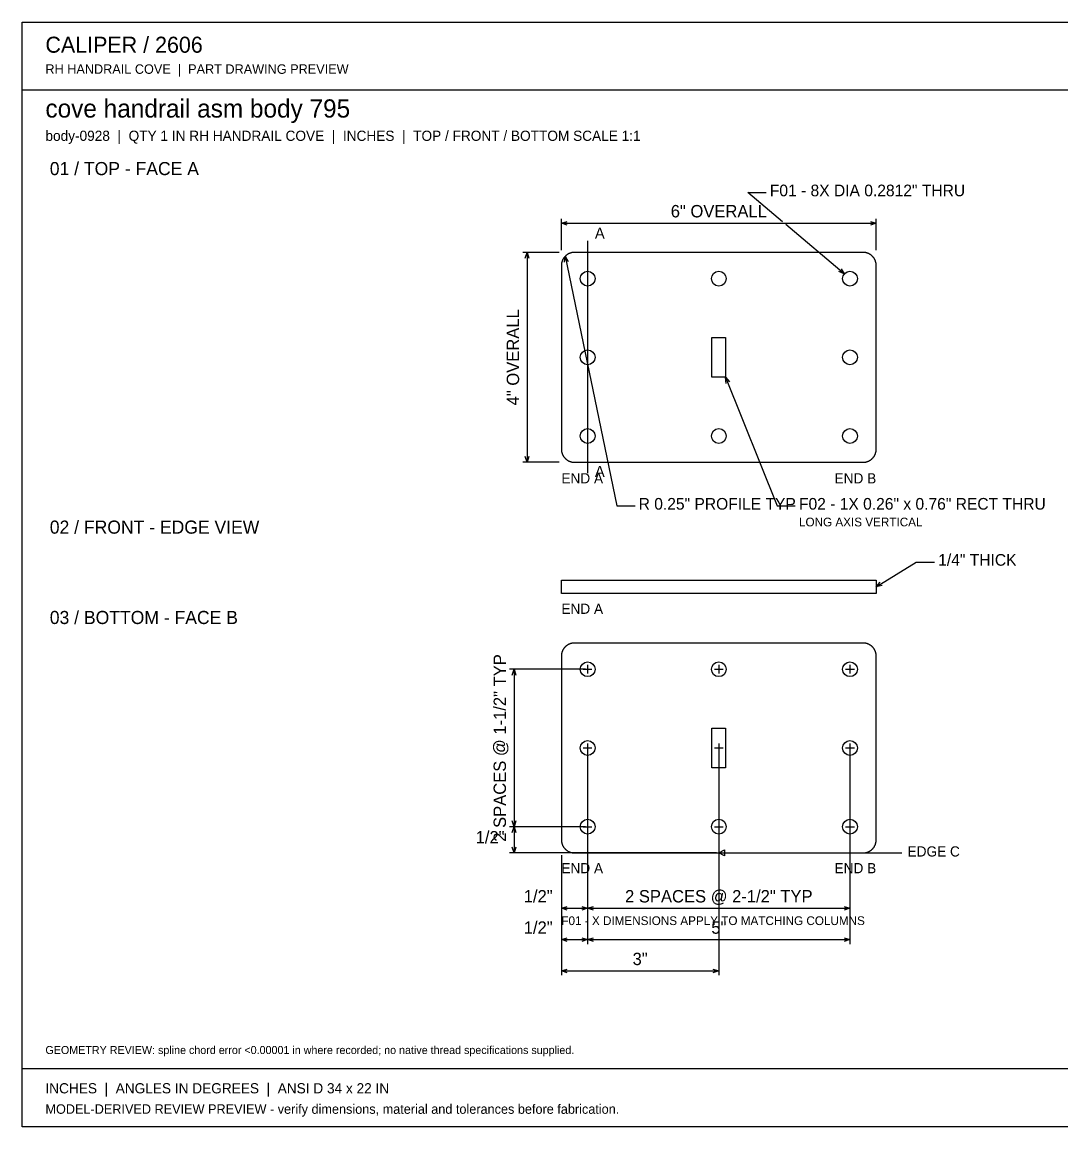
# Model space of a CAD drawing. Header units: inches. Extents: x 0.5 to 33.5, y 0.5 to 21.5.
# Drawn here: x 0.47 to 20.29, y 0.47 to 21.53 of the extents above; entities that cross this region are included whole.
import ezdxf
from ezdxf.enums import TextEntityAlignment as Align

# ---------------------------------------------------------------- set-up
doc = ezdxf.new("R2010")
doc.units = ezdxf.units.IN
doc.header["$MEASUREMENT"] = 0

msp = doc.modelspace()

# ---------------------------------------------------------------- linework, layer by layer
at = {"layer": 'ANNOTATION'}
for p, q in [((14.966, 17.721), (14.306, 18.278)), ((14.306, 18.278), (14.653, 18.278)), ((10.75, 17.181), (10.75, 17.778)), ((10.75, 17.694), (10.861, 17.729)), ((10.75, 17.694), (16.75, 17.694)), ((10.861, 17.66), (10.75, 17.694)), ((16.639, 17.729), (16.75, 17.694)), ((16.75, 17.694), (16.639, 17.66)), ((16.75, 17.181), (16.75, 17.778)), ((16.142, 16.73), (15.03, 17.668)), ((11.25, 17.361), (11.25, 12.931)), ((10.708, 17.139), (10.014, 17.139)), ((10.062, 17.028), (10.097, 17.139)), ((10.097, 17.139), (10.097, 13.139)), ((10.097, 17.139), (10.132, 17.028)), ((10.812, 16.95), (10.823, 17.066)), ((10.823, 17.066), (11.806, 12.306)), ((10.823, 17.066), (10.88, 16.964)), ((16.142, 16.73), (16.035, 16.775)), ((16.08, 16.828), (16.142, 16.73)), ((13.88, 14.759), (14.861, 12.306)), ((13.889, 14.643), (13.88, 14.759)), ((13.88, 14.759), (13.953, 14.669)), ((10.708, 13.139), (10.014, 13.139)), ((10.097, 13.139), (10.062, 13.25)), ((10.132, 13.25), (10.097, 13.139)), ((11.806, 12.306), (12.153, 12.306)), ((14.861, 12.306), (15.208, 12.306)), ((16.75, 10.764), (17.514, 11.236)), ((17.514, 11.236), (17.861, 11.236)), ((16.75, 10.764), (16.826, 10.852)), ((16.863, 10.793), (16.75, 10.764)), ((11.25, 9.278), (11.25, 9.111)), ((13.75, 9.278), (13.75, 9.111)), ((16.25, 9.278), (16.25, 9.111)), ((11.208, 9.194), (9.764, 9.194)), ((9.812, 9.083), (9.847, 9.194)), ((9.847, 9.194), (9.847, 6.194)), ((9.847, 9.194), (9.882, 9.083)), ((11.167, 9.194), (11.333, 9.194)), ((13.667, 9.194), (13.833, 9.194)), ((16.167, 9.194), (16.333, 9.194)), ((11.167, 7.694), (11.333, 7.694)), ((11.25, 7.778), (11.25, 7.611)), ((11.25, 7.653), (11.25, 3.958)), ((11.25, 7.653), (11.25, 3.958)), ((13.667, 7.694), (13.833, 7.694)), ((13.75, 7.778), (13.75, 7.611)), ((13.75, 7.653), (13.75, 3.361)), ((16.167, 7.694), (16.333, 7.694)), ((16.25, 7.778), (16.25, 7.611)), ((16.25, 7.653), (16.25, 3.958)), ((11.208, 6.194), (9.764, 6.194)), ((11.208, 6.194), (9.764, 6.194)), ((9.847, 6.194), (9.812, 6.306)), ((9.812, 6.083), (9.847, 6.194)), ((9.882, 6.306), (9.847, 6.194)), ((9.847, 6.194), (9.847, 5.694)), ((9.847, 6.194), (9.882, 6.083)), ((11.167, 6.194), (11.333, 6.194)), ((11.25, 6.278), (11.25, 6.111)), ((11.25, 6.153), (11.25, 4.556)), ((11.25, 6.153), (11.25, 4.556)), ((13.667, 6.194), (13.833, 6.194)), ((13.75, 6.278), (13.75, 6.111)), ((16.167, 6.194), (16.333, 6.194)), ((16.25, 6.278), (16.25, 6.111)), ((16.25, 6.153), (16.25, 4.556)), ((13.708, 5.694), (9.764, 5.694)), ((9.847, 5.694), (9.812, 5.806)), ((9.882, 5.806), (9.847, 5.694)), ((13.75, 5.694), (13.861, 5.75)), ((13.75, 5.694), (17.236, 5.694)), ((13.861, 5.639), (13.75, 5.694)), ((13.861, 5.75), (13.861, 5.639)), ((10.75, 5.653), (10.75, 4.556)), ((10.75, 5.653), (10.75, 3.958)), ((10.75, 5.653), (10.75, 3.361)), ((10.75, 4.639), (10.861, 4.674)), ((10.75, 4.639), (11.25, 4.639)), ((10.861, 4.604), (10.75, 4.639)), ((11.139, 4.674), (11.25, 4.639)), ((11.25, 4.639), (11.139, 4.604)), ((11.25, 4.639), (11.361, 4.674)), ((11.25, 4.639), (16.25, 4.639)), ((11.361, 4.604), (11.25, 4.639)), ((16.139, 4.674), (16.25, 4.639)), ((16.25, 4.639), (16.139, 4.604)), ((10.75, 4.042), (10.861, 4.076)), ((10.75, 4.042), (11.25, 4.042)), ((10.861, 4.007), (10.75, 4.042)), ((11.139, 4.076), (11.25, 4.042)), ((11.25, 4.042), (11.139, 4.007)), ((11.25, 4.042), (11.361, 4.076)), ((11.25, 4.042), (16.25, 4.042)), ((11.361, 4.007), (11.25, 4.042)), ((16.139, 4.076), (16.25, 4.042)), ((16.25, 4.042), (16.139, 4.007)), ((10.75, 3.444), (10.861, 3.479)), ((10.75, 3.444), (13.75, 3.444)), ((10.861, 3.41), (10.75, 3.444)), ((13.639, 3.479), (13.75, 3.444)), ((13.75, 3.444), (13.639, 3.41))]:
    msp.add_line(p, q, dxfattribs=at)
at = {"layer": 'OUTLINE'}
for p, q in [((0.472, 21.528), (33.528, 21.528)), ((0.472, 0.472), (0.472, 21.528)), ((0.472, 20.236), (33.528, 20.236)), ((10.815, 17.057), (10.811, 17.052)), ((10.819, 17.061), (10.815, 17.057)), ((10.823, 17.066), (10.819, 17.061)), ((10.828, 17.07), (10.823, 17.066)), ((10.832, 17.074), (10.828, 17.07)), ((10.837, 17.078), (10.832, 17.074)), ((10.841, 17.082), (10.837, 17.078)), ((10.846, 17.086), (10.841, 17.082)), ((10.851, 17.09), (10.846, 17.086)), ((10.856, 17.093), (10.851, 17.09)), ((10.861, 17.097), (10.856, 17.093)), ((10.866, 17.1), (10.861, 17.097)), ((10.871, 17.103), (10.866, 17.1)), ((10.877, 17.106), (10.871, 17.103)), ((10.882, 17.109), (10.877, 17.106)), ((10.888, 17.112), (10.882, 17.109)), ((10.893, 17.115), (10.888, 17.112)), ((10.899, 17.117), (10.893, 17.115)), ((10.904, 17.12), (10.899, 17.117)), ((10.91, 17.122), (10.904, 17.12)), ((10.916, 17.124), (10.91, 17.122)), ((10.922, 17.126), (10.916, 17.124)), ((10.927, 17.128), (10.922, 17.126)), ((10.933, 17.13), (10.927, 17.128)), ((10.939, 17.131), (10.933, 17.13)), ((10.945, 17.133), (10.939, 17.131)), ((10.951, 17.134), (10.945, 17.133)), ((10.957, 17.135), (10.951, 17.134)), ((10.963, 17.136), (10.957, 17.135)), ((10.969, 17.137), (10.963, 17.136)), ((10.975, 17.138), (10.969, 17.137)), ((10.982, 17.138), (10.975, 17.138)), ((10.988, 17.139), (10.982, 17.138)), ((10.994, 17.139), (10.988, 17.139)), ((11, 17.139), (10.994, 17.139)), ((16.5, 17.139), (11, 17.139)), ((16.506, 17.139), (16.5, 17.139)), ((16.512, 17.139), (16.506, 17.139)), ((16.518, 17.138), (16.512, 17.139)), ((16.525, 17.138), (16.518, 17.138)), ((16.531, 17.137), (16.525, 17.138)), ((16.537, 17.136), (16.531, 17.137)), ((16.543, 17.135), (16.537, 17.136)), ((16.549, 17.134), (16.543, 17.135)), ((16.555, 17.133), (16.549, 17.134)), ((16.561, 17.131), (16.555, 17.133)), ((16.567, 17.13), (16.561, 17.131)), ((16.573, 17.128), (16.567, 17.13)), ((16.578, 17.126), (16.573, 17.128)), ((16.584, 17.124), (16.578, 17.126)), ((16.59, 17.122), (16.584, 17.124)), ((16.596, 17.12), (16.59, 17.122)), ((16.601, 17.117), (16.596, 17.12)), ((16.607, 17.115), (16.601, 17.117)), ((16.612, 17.112), (16.607, 17.115)), ((16.618, 17.109), (16.612, 17.112)), ((16.623, 17.106), (16.618, 17.109)), ((16.629, 17.103), (16.623, 17.106)), ((16.634, 17.1), (16.629, 17.103)), ((16.639, 17.097), (16.634, 17.1)), ((16.644, 17.093), (16.639, 17.097)), ((16.649, 17.09), (16.644, 17.093)), ((16.654, 17.086), (16.649, 17.09)), ((16.659, 17.082), (16.654, 17.086)), ((16.663, 17.078), (16.659, 17.082)), ((16.668, 17.074), (16.663, 17.078)), ((16.672, 17.07), (16.668, 17.074)), ((16.677, 17.066), (16.672, 17.07)), ((16.681, 17.061), (16.677, 17.066)), ((16.685, 17.057), (16.681, 17.061)), ((16.689, 17.052), (16.685, 17.057)), ((10.751, 16.907), (10.75, 16.901)), ((10.75, 16.901), (10.75, 16.895)), ((10.75, 16.895), (10.75, 16.889)), ((10.75, 16.889), (10.75, 13.389)), ((10.752, 16.919), (10.751, 16.913)), ((10.751, 16.913), (10.751, 16.907)), ((10.753, 16.926), (10.752, 16.919)), ((10.754, 16.932), (10.753, 16.926)), ((10.755, 16.938), (10.754, 16.932)), ((10.756, 16.944), (10.755, 16.938)), ((10.757, 16.95), (10.756, 16.944)), ((10.759, 16.956), (10.757, 16.95)), ((10.761, 16.961), (10.759, 16.956)), ((10.763, 16.967), (10.761, 16.961)), ((10.765, 16.973), (10.763, 16.967)), ((10.767, 16.979), (10.765, 16.973)), ((10.769, 16.985), (10.767, 16.979)), ((10.771, 16.99), (10.769, 16.985)), ((10.774, 16.996), (10.771, 16.99)), ((10.777, 17.001), (10.774, 16.996)), ((10.78, 17.007), (10.777, 17.001)), ((10.782, 17.012), (10.78, 17.007)), ((10.786, 17.017), (10.782, 17.012)), ((10.789, 17.023), (10.786, 17.017)), ((10.792, 17.028), (10.789, 17.023)), ((10.796, 17.033), (10.792, 17.028)), ((10.799, 17.038), (10.796, 17.033)), ((10.803, 17.043), (10.799, 17.038)), ((10.807, 17.047), (10.803, 17.043)), ((10.811, 17.052), (10.807, 17.047)), ((16.693, 17.047), (16.689, 17.052)), ((16.697, 17.043), (16.693, 17.047)), ((16.701, 17.038), (16.697, 17.043)), ((16.704, 17.033), (16.701, 17.038)), ((16.708, 17.028), (16.704, 17.033)), ((16.711, 17.023), (16.708, 17.028)), ((16.714, 17.017), (16.711, 17.023)), ((16.718, 17.012), (16.714, 17.017)), ((16.72, 17.007), (16.718, 17.012)), ((16.723, 17.001), (16.72, 17.007)), ((16.726, 16.996), (16.723, 17.001)), ((16.729, 16.99), (16.726, 16.996)), ((16.731, 16.985), (16.729, 16.99)), ((16.733, 16.979), (16.731, 16.985)), ((16.735, 16.973), (16.733, 16.979)), ((16.737, 16.967), (16.735, 16.973)), ((16.739, 16.961), (16.737, 16.967)), ((16.741, 16.956), (16.739, 16.961)), ((16.743, 16.95), (16.741, 16.956)), ((16.744, 16.944), (16.743, 16.95)), ((16.745, 16.938), (16.744, 16.944)), ((16.746, 16.932), (16.745, 16.938)), ((16.747, 16.926), (16.746, 16.932)), ((16.748, 16.919), (16.747, 16.926)), ((16.749, 16.913), (16.748, 16.919)), ((16.749, 16.907), (16.749, 16.913)), ((16.75, 16.901), (16.749, 16.907)), ((16.75, 16.895), (16.75, 16.901)), ((16.75, 16.889), (16.75, 16.895)), ((16.75, 13.389), (16.75, 16.889)), ((13.62, 14.759), (13.62, 15.519)), ((13.62, 15.519), (13.88, 15.519)), ((13.88, 15.519), (13.88, 14.759)), ((13.88, 14.759), (13.62, 14.759)), ((10.75, 13.389), (10.75, 13.383)), ((10.75, 13.383), (10.75, 13.377)), ((10.75, 13.377), (10.751, 13.37)), ((10.751, 13.37), (10.751, 13.364)), ((10.751, 13.364), (10.752, 13.358)), ((10.752, 13.358), (10.753, 13.352)), ((10.753, 13.352), (10.754, 13.346)), ((10.754, 13.346), (10.755, 13.34)), ((10.755, 13.34), (10.756, 13.334)), ((10.756, 13.334), (10.757, 13.328)), ((10.757, 13.328), (10.759, 13.322)), ((10.759, 13.322), (10.761, 13.316)), ((10.761, 13.316), (10.763, 13.31)), ((10.763, 13.31), (10.765, 13.305)), ((10.765, 13.305), (10.767, 13.299)), ((10.767, 13.299), (10.769, 13.293)), ((10.769, 13.293), (10.771, 13.288)), ((10.771, 13.288), (10.774, 13.282)), ((10.774, 13.282), (10.777, 13.276)), ((10.777, 13.276), (10.78, 13.271)), ((10.78, 13.271), (10.782, 13.266)), ((10.782, 13.266), (10.786, 13.26)), ((16.714, 13.26), (16.718, 13.266)), ((16.718, 13.266), (16.72, 13.271)), ((16.72, 13.271), (16.723, 13.276)), ((16.723, 13.276), (16.726, 13.282)), ((16.726, 13.282), (16.729, 13.288)), ((16.729, 13.288), (16.731, 13.293)), ((16.731, 13.293), (16.733, 13.299)), ((16.733, 13.299), (16.735, 13.305)), ((16.735, 13.305), (16.737, 13.31)), ((16.737, 13.31), (16.739, 13.316)), ((16.739, 13.316), (16.741, 13.322)), ((16.741, 13.322), (16.743, 13.328)), ((16.743, 13.328), (16.744, 13.334)), ((16.744, 13.334), (16.745, 13.34)), ((16.745, 13.34), (16.746, 13.346)), ((16.746, 13.346), (16.747, 13.352)), ((16.747, 13.352), (16.748, 13.358)), ((16.748, 13.358), (16.749, 13.364)), ((16.749, 13.37), (16.75, 13.377)), ((16.749, 13.364), (16.749, 13.37)), ((16.75, 13.383), (16.75, 13.389)), ((16.75, 13.377), (16.75, 13.383)), ((10.786, 13.26), (10.789, 13.255)), ((10.789, 13.255), (10.792, 13.25)), ((10.792, 13.25), (10.796, 13.245)), ((10.796, 13.245), (10.799, 13.24)), ((10.799, 13.24), (10.803, 13.235)), ((10.803, 13.235), (10.807, 13.23)), ((10.807, 13.23), (10.811, 13.226)), ((10.811, 13.226), (10.815, 13.221)), ((10.815, 13.221), (10.819, 13.217)), ((10.819, 13.217), (10.823, 13.212)), ((10.823, 13.212), (10.828, 13.208)), ((10.828, 13.208), (10.832, 13.204)), ((10.832, 13.204), (10.837, 13.2)), ((10.837, 13.2), (10.841, 13.196)), ((10.841, 13.196), (10.846, 13.192)), ((10.846, 13.192), (10.851, 13.188)), ((10.851, 13.188), (10.856, 13.184)), ((10.856, 13.184), (10.861, 13.181)), ((10.861, 13.181), (10.866, 13.178)), ((10.866, 13.178), (10.871, 13.174)), ((10.871, 13.174), (10.877, 13.171)), ((10.877, 13.171), (10.882, 13.168)), ((10.882, 13.168), (10.888, 13.166)), ((10.888, 13.166), (10.893, 13.163)), ((10.893, 13.163), (10.899, 13.16)), ((10.899, 13.16), (10.904, 13.158)), ((10.904, 13.158), (10.91, 13.156)), ((10.91, 13.156), (10.916, 13.154)), ((10.916, 13.154), (10.922, 13.152)), ((10.922, 13.152), (10.927, 13.15)), ((10.927, 13.15), (10.933, 13.148)), ((10.933, 13.148), (10.939, 13.146)), ((10.939, 13.146), (10.945, 13.145)), ((10.945, 13.145), (10.951, 13.144)), ((10.951, 13.144), (10.957, 13.143)), ((10.957, 13.143), (10.963, 13.142)), ((10.963, 13.142), (10.969, 13.141)), ((10.969, 13.141), (10.975, 13.14)), ((10.975, 13.14), (10.982, 13.14)), ((10.982, 13.14), (10.988, 13.139)), ((10.988, 13.139), (10.994, 13.139)), ((10.994, 13.139), (11, 13.139)), ((11, 13.139), (16.5, 13.139)), ((16.5, 13.139), (16.506, 13.139)), ((16.506, 13.139), (16.512, 13.139)), ((16.512, 13.139), (16.518, 13.14)), ((16.518, 13.14), (16.525, 13.14)), ((16.525, 13.14), (16.531, 13.141)), ((16.531, 13.141), (16.537, 13.142)), ((16.537, 13.142), (16.543, 13.143)), ((16.543, 13.143), (16.549, 13.144)), ((16.549, 13.144), (16.555, 13.145)), ((16.555, 13.145), (16.561, 13.146)), ((16.561, 13.146), (16.567, 13.148)), ((16.567, 13.148), (16.573, 13.15)), ((16.573, 13.15), (16.578, 13.152)), ((16.578, 13.152), (16.584, 13.154)), ((16.584, 13.154), (16.59, 13.156)), ((16.59, 13.156), (16.596, 13.158)), ((16.596, 13.158), (16.601, 13.16)), ((16.601, 13.16), (16.607, 13.163)), ((16.607, 13.163), (16.612, 13.166)), ((16.612, 13.166), (16.618, 13.168)), ((16.618, 13.168), (16.623, 13.171)), ((16.623, 13.171), (16.629, 13.174)), ((16.629, 13.174), (16.634, 13.178)), ((16.634, 13.178), (16.639, 13.181)), ((16.639, 13.181), (16.644, 13.184)), ((16.644, 13.184), (16.649, 13.188)), ((16.649, 13.188), (16.654, 13.192)), ((16.654, 13.192), (16.659, 13.196)), ((16.659, 13.196), (16.663, 13.2)), ((16.663, 13.2), (16.668, 13.204)), ((16.668, 13.204), (16.672, 13.208)), ((16.672, 13.208), (16.677, 13.212)), ((16.677, 13.212), (16.681, 13.217)), ((16.681, 13.217), (16.685, 13.221)), ((16.685, 13.221), (16.689, 13.226)), ((16.689, 13.226), (16.693, 13.23)), ((16.693, 13.23), (16.697, 13.235)), ((16.697, 13.235), (16.701, 13.24)), ((16.701, 13.24), (16.704, 13.245)), ((16.704, 13.245), (16.708, 13.25)), ((16.708, 13.25), (16.711, 13.255)), ((16.711, 13.255), (16.714, 13.26)), ((10.75, 10.889), (16.75, 10.889)), ((10.75, 10.639), (10.75, 10.889)), ((16.75, 10.889), (16.75, 10.639)), ((16.75, 10.639), (10.75, 10.639)), ((10.939, 9.687), (10.933, 9.685)), ((10.945, 9.688), (10.939, 9.687)), ((10.951, 9.69), (10.945, 9.688)), ((10.957, 9.691), (10.951, 9.69)), ((10.963, 9.692), (10.957, 9.691)), ((10.969, 9.693), (10.963, 9.692)), ((10.975, 9.693), (10.969, 9.693)), ((10.982, 9.694), (10.975, 9.693)), ((10.988, 9.694), (10.982, 9.694)), ((10.994, 9.694), (10.988, 9.694)), ((11, 9.694), (10.994, 9.694)), ((16.5, 9.694), (11, 9.694)), ((16.506, 9.694), (16.5, 9.694)), ((16.512, 9.694), (16.506, 9.694)), ((16.518, 9.694), (16.512, 9.694)), ((16.525, 9.693), (16.518, 9.694)), ((16.531, 9.693), (16.525, 9.693)), ((16.537, 9.692), (16.531, 9.693)), ((16.543, 9.691), (16.537, 9.692)), ((16.549, 9.69), (16.543, 9.691)), ((16.555, 9.688), (16.549, 9.69)), ((16.561, 9.687), (16.555, 9.688)), ((16.567, 9.685), (16.561, 9.687)), ((10.752, 9.475), (10.751, 9.469)), ((10.753, 9.481), (10.752, 9.475)), ((10.754, 9.487), (10.753, 9.481)), ((10.755, 9.493), (10.754, 9.487)), ((10.756, 9.499), (10.755, 9.493)), ((10.757, 9.505), (10.756, 9.499)), ((10.759, 9.511), (10.757, 9.505)), ((10.761, 9.517), (10.759, 9.511)), ((10.763, 9.523), (10.761, 9.517)), ((10.765, 9.529), (10.763, 9.523)), ((10.767, 9.534), (10.765, 9.529)), ((10.769, 9.54), (10.767, 9.534)), ((10.771, 9.546), (10.769, 9.54)), ((10.774, 9.551), (10.771, 9.546)), ((10.777, 9.557), (10.774, 9.551)), ((10.78, 9.562), (10.777, 9.557)), ((10.782, 9.568), (10.78, 9.562)), ((10.786, 9.573), (10.782, 9.568)), ((10.789, 9.578), (10.786, 9.573)), ((10.792, 9.583), (10.789, 9.578)), ((10.796, 9.588), (10.792, 9.583)), ((10.799, 9.593), (10.796, 9.588)), ((10.803, 9.598), (10.799, 9.593)), ((10.807, 9.603), (10.803, 9.598)), ((10.811, 9.608), (10.807, 9.603)), ((10.815, 9.612), (10.811, 9.608)), ((10.819, 9.617), (10.815, 9.612)), ((10.823, 9.621), (10.819, 9.617)), ((10.828, 9.626), (10.823, 9.621)), ((10.832, 9.63), (10.828, 9.626)), ((10.837, 9.634), (10.832, 9.63)), ((10.841, 9.638), (10.837, 9.634)), ((10.846, 9.642), (10.841, 9.638)), ((10.851, 9.645), (10.846, 9.642)), ((10.856, 9.649), (10.851, 9.645)), ((10.861, 9.652), (10.856, 9.649)), ((10.866, 9.656), (10.861, 9.652)), ((10.871, 9.659), (10.866, 9.656)), ((10.877, 9.662), (10.871, 9.659)), ((10.882, 9.665), (10.877, 9.662)), ((10.888, 9.668), (10.882, 9.665)), ((10.893, 9.67), (10.888, 9.668)), ((10.899, 9.673), (10.893, 9.67)), ((10.904, 9.675), (10.899, 9.673)), ((10.91, 9.678), (10.904, 9.675)), ((10.916, 9.68), (10.91, 9.678)), ((10.922, 9.682), (10.916, 9.68)), ((10.927, 9.684), (10.922, 9.682)), ((10.933, 9.685), (10.927, 9.684)), ((16.573, 9.684), (16.567, 9.685)), ((16.578, 9.682), (16.573, 9.684)), ((16.584, 9.68), (16.578, 9.682)), ((16.59, 9.678), (16.584, 9.68)), ((16.596, 9.675), (16.59, 9.678)), ((16.601, 9.673), (16.596, 9.675)), ((16.607, 9.67), (16.601, 9.673)), ((16.612, 9.668), (16.607, 9.67)), ((16.618, 9.665), (16.612, 9.668)), ((16.623, 9.662), (16.618, 9.665)), ((16.629, 9.659), (16.623, 9.662)), ((16.634, 9.656), (16.629, 9.659)), ((16.639, 9.652), (16.634, 9.656)), ((16.644, 9.649), (16.639, 9.652)), ((16.649, 9.645), (16.644, 9.649)), ((16.654, 9.642), (16.649, 9.645)), ((16.659, 9.638), (16.654, 9.642)), ((16.663, 9.634), (16.659, 9.638)), ((16.668, 9.63), (16.663, 9.634)), ((16.672, 9.626), (16.668, 9.63)), ((16.677, 9.621), (16.672, 9.626)), ((16.681, 9.617), (16.677, 9.621)), ((16.685, 9.612), (16.681, 9.617)), ((16.689, 9.608), (16.685, 9.612)), ((16.693, 9.603), (16.689, 9.608)), ((16.697, 9.598), (16.693, 9.603)), ((16.701, 9.593), (16.697, 9.598)), ((16.704, 9.588), (16.701, 9.593)), ((16.708, 9.583), (16.704, 9.588)), ((16.711, 9.578), (16.708, 9.583)), ((16.714, 9.573), (16.711, 9.578)), ((16.718, 9.568), (16.714, 9.573)), ((16.72, 9.562), (16.718, 9.568)), ((16.723, 9.557), (16.72, 9.562)), ((16.726, 9.551), (16.723, 9.557)), ((16.729, 9.546), (16.726, 9.551)), ((16.731, 9.54), (16.729, 9.546)), ((16.733, 9.534), (16.731, 9.54)), ((16.735, 9.529), (16.733, 9.534)), ((16.737, 9.523), (16.735, 9.529)), ((16.739, 9.517), (16.737, 9.523)), ((16.741, 9.511), (16.739, 9.517)), ((16.743, 9.505), (16.741, 9.511)), ((16.744, 9.499), (16.743, 9.505)), ((16.745, 9.493), (16.744, 9.499)), ((16.746, 9.487), (16.745, 9.493)), ((16.747, 9.481), (16.746, 9.487)), ((16.748, 9.475), (16.747, 9.481)), ((16.749, 9.469), (16.748, 9.475)), ((10.751, 9.463), (10.75, 9.457)), ((10.75, 9.457), (10.75, 9.451)), ((10.75, 9.451), (10.75, 9.444)), ((10.75, 9.444), (10.75, 5.944)), ((10.751, 9.469), (10.751, 9.463)), ((16.749, 9.463), (16.749, 9.469)), ((16.75, 9.457), (16.749, 9.463)), ((16.75, 9.451), (16.75, 9.457)), ((16.75, 9.444), (16.75, 9.451)), ((16.75, 5.944), (16.75, 9.444)), ((13.62, 7.314), (13.62, 8.074)), ((13.62, 8.074), (13.88, 8.074)), ((13.88, 8.074), (13.88, 7.314)), ((13.88, 7.314), (13.62, 7.314)), ((10.75, 5.944), (10.75, 5.938)), ((10.75, 5.938), (10.75, 5.932)), ((10.75, 5.932), (10.751, 5.926)), ((10.751, 5.926), (10.751, 5.92)), ((10.751, 5.92), (10.752, 5.914)), ((10.752, 5.914), (10.753, 5.908)), ((10.753, 5.908), (10.754, 5.902)), ((10.754, 5.902), (10.755, 5.896)), ((10.755, 5.896), (10.756, 5.89)), ((16.744, 5.89), (16.745, 5.896)), ((16.745, 5.896), (16.746, 5.902)), ((16.746, 5.902), (16.747, 5.908)), ((16.747, 5.908), (16.748, 5.914)), ((16.748, 5.914), (16.749, 5.92)), ((16.749, 5.926), (16.75, 5.932)), ((16.749, 5.92), (16.749, 5.926)), ((16.75, 5.938), (16.75, 5.944)), ((16.75, 5.932), (16.75, 5.938)), ((10.756, 5.89), (10.757, 5.884)), ((10.757, 5.884), (10.759, 5.878)), ((10.759, 5.878), (10.761, 5.872)), ((10.761, 5.872), (10.763, 5.866)), ((10.763, 5.866), (10.765, 5.86)), ((10.765, 5.86), (10.767, 5.854)), ((10.767, 5.854), (10.769, 5.849)), ((10.769, 5.849), (10.771, 5.843)), ((10.771, 5.843), (10.774, 5.838)), ((10.774, 5.838), (10.777, 5.832)), ((10.777, 5.832), (10.78, 5.827)), ((10.78, 5.827), (10.782, 5.821)), ((10.782, 5.821), (10.786, 5.816)), ((10.786, 5.816), (10.789, 5.811)), ((10.789, 5.811), (10.792, 5.806)), ((10.792, 5.806), (10.796, 5.8)), ((10.796, 5.8), (10.799, 5.796)), ((10.799, 5.796), (10.803, 5.791)), ((10.803, 5.791), (10.807, 5.786)), ((10.807, 5.786), (10.811, 5.781)), ((10.811, 5.781), (10.815, 5.777)), ((10.815, 5.777), (10.819, 5.772)), ((10.819, 5.772), (10.823, 5.768)), ((10.823, 5.768), (10.828, 5.763)), ((10.828, 5.763), (10.832, 5.759)), ((10.832, 5.759), (10.837, 5.755)), ((10.837, 5.755), (10.841, 5.751)), ((10.841, 5.751), (10.846, 5.747)), ((10.846, 5.747), (10.851, 5.744)), ((10.851, 5.744), (10.856, 5.74)), ((10.856, 5.74), (10.861, 5.737)), ((10.861, 5.737), (10.866, 5.733)), ((10.866, 5.733), (10.871, 5.73)), ((10.871, 5.73), (10.877, 5.727)), ((10.877, 5.727), (10.882, 5.724)), ((10.882, 5.724), (10.888, 5.721)), ((10.888, 5.721), (10.893, 5.718)), ((10.893, 5.718), (10.899, 5.716)), ((10.899, 5.716), (10.904, 5.713)), ((10.904, 5.713), (10.91, 5.711)), ((10.91, 5.711), (10.916, 5.709)), ((10.916, 5.709), (10.922, 5.707)), ((10.922, 5.707), (10.927, 5.705)), ((10.927, 5.705), (10.933, 5.704)), ((10.933, 5.704), (10.939, 5.702)), ((10.939, 5.702), (10.945, 5.701)), ((10.945, 5.701), (10.951, 5.699)), ((10.951, 5.699), (10.957, 5.698)), ((10.957, 5.698), (10.963, 5.697)), ((10.963, 5.697), (10.969, 5.696)), ((10.969, 5.696), (10.975, 5.696)), ((10.975, 5.696), (10.982, 5.695)), ((10.982, 5.695), (10.988, 5.695)), ((10.988, 5.695), (10.994, 5.695)), ((10.994, 5.695), (11, 5.694)), ((11, 5.694), (16.5, 5.694)), ((16.5, 5.694), (16.506, 5.695)), ((16.506, 5.695), (16.512, 5.695)), ((16.512, 5.695), (16.518, 5.695)), ((16.518, 5.695), (16.525, 5.696)), ((16.525, 5.696), (16.531, 5.696)), ((16.531, 5.696), (16.537, 5.697)), ((16.537, 5.697), (16.543, 5.698)), ((16.543, 5.698), (16.549, 5.699)), ((16.549, 5.699), (16.555, 5.701)), ((16.555, 5.701), (16.561, 5.702)), ((16.561, 5.702), (16.567, 5.704)), ((16.567, 5.704), (16.573, 5.705)), ((16.573, 5.705), (16.578, 5.707)), ((16.578, 5.707), (16.584, 5.709)), ((16.584, 5.709), (16.59, 5.711)), ((16.59, 5.711), (16.596, 5.713)), ((16.596, 5.713), (16.601, 5.716)), ((16.601, 5.716), (16.607, 5.718)), ((16.607, 5.718), (16.612, 5.721)), ((16.612, 5.721), (16.618, 5.724)), ((16.618, 5.724), (16.623, 5.727)), ((16.623, 5.727), (16.629, 5.73)), ((16.629, 5.73), (16.634, 5.733)), ((16.634, 5.733), (16.639, 5.737)), ((16.639, 5.737), (16.644, 5.74)), ((16.644, 5.74), (16.649, 5.744)), ((16.649, 5.744), (16.654, 5.747)), ((16.654, 5.747), (16.659, 5.751)), ((16.659, 5.751), (16.663, 5.755)), ((16.663, 5.755), (16.668, 5.759)), ((16.668, 5.759), (16.672, 5.763)), ((16.672, 5.763), (16.677, 5.768)), ((16.677, 5.768), (16.681, 5.772)), ((16.681, 5.772), (16.685, 5.777)), ((16.685, 5.777), (16.689, 5.781)), ((16.689, 5.781), (16.693, 5.786)), ((16.693, 5.786), (16.697, 5.791)), ((16.697, 5.791), (16.701, 5.796)), ((16.701, 5.796), (16.704, 5.8)), ((16.704, 5.8), (16.708, 5.806)), ((16.708, 5.806), (16.711, 5.811)), ((16.711, 5.811), (16.714, 5.816)), ((16.714, 5.816), (16.718, 5.821)), ((16.718, 5.821), (16.72, 5.827)), ((16.72, 5.827), (16.723, 5.832)), ((16.723, 5.832), (16.726, 5.838)), ((16.726, 5.838), (16.729, 5.843)), ((16.729, 5.843), (16.731, 5.849)), ((16.731, 5.849), (16.733, 5.854)), ((16.733, 5.854), (16.735, 5.86)), ((16.735, 5.86), (16.737, 5.866)), ((16.737, 5.866), (16.739, 5.872)), ((16.739, 5.872), (16.741, 5.878)), ((16.741, 5.878), (16.743, 5.884)), ((16.743, 5.884), (16.744, 5.89)), ((0.472, 1.583), (33.528, 1.583)), ((33.528, 0.472), (0.472, 0.472))]:
    msp.add_line(p, q, dxfattribs=at)
for centre in [(11.25, 16.639), (13.75, 16.639), (16.25, 16.639), (11.25, 15.139), (16.25, 15.139), (11.25, 13.639), (13.75, 13.639), (16.25, 13.639), (11.25, 9.194), (13.75, 9.194), (16.25, 9.194), (11.25, 7.694), (16.25, 7.694), (11.25, 6.194), (13.75, 6.194), (16.25, 6.194)]:
    msp.add_circle(centre, 0.141, dxfattribs=at)

# ---------------------------------------------------------------- texts
at = {"layer": 'ANNOTATION'}
for s, height, p in [('CALIPER / 2606', 0.30556, (0.917, 20.944)), ('RH HANDRAIL COVE  |  PART DRAWING PREVIEW', 0.18056, (0.917, 20.542)), ('cove handrail asm body 795', 0.34722, (0.917, 19.708)), ('body-0928  |  QTY 1 IN RH HANDRAIL COVE  |  INCHES  |  TOP / FRONT / BOTTOM SCALE 1:1', 0.19444, (0.917, 19.264)), ('01 / TOP - FACE A', 0.25, (1, 18.611)), ('F01 - 8X DIA 0.2812" THRU', 0.22222, (14.722, 18.208)), ('A', 0.208, (11.389, 17.403)), ('A', 0.208, (11.389, 12.861)), ('END A', 0.1944, (10.75, 12.736)), ('R 0.25" PROFILE TYP', 0.22222, (12.222, 12.236)), ('F02 - 1X 0.26" x 0.76" RECT THRU', 0.22222, (15.278, 12.236)), ('02 / FRONT - EDGE VIEW', 0.25, (1, 11.778)), ('LONG AXIS VERTICAL', 0.16667, (15.278, 11.917)), ('1/4" THICK', 0.2222, (17.931, 11.167)), ('03 / BOTTOM - FACE B', 0.25, (1, 10.056)), ('END A', 0.1944, (10.75, 10.25)), ('EDGE C', 0.1944, (17.347, 5.625)), ('END A', 0.1944, (10.75, 5.306)), ('F01 - X DIMENSIONS APPLY TO MATCHING COLUMNS', 0.16667, (10.75, 4.319)), ('GEOMETRY REVIEW: spline chord error <0.00001 in where recorded; no native thread specifications supplied.', 0.152778, (0.917, 1.861)), ('INCHES  |  ANGLES IN DEGREES  |  ANSI D 34 x 22 IN', 0.19444, (0.917, 1.111)), ('MODEL-DERIVED REVIEW PREVIEW - verify dimensions, material and tolerances before fabrication.', 0.18056, (0.917, 0.722))]:
    msp.add_text(s, height=height, dxfattribs=at).set_placement(p)
for s, height, p in [('6" OVERALL', 0.2361, (13.75, 17.806)), ('2 SPACES @ 2-1/2" TYP', 0.23611, (13.75, 4.75)), ('5"', 0.2361, (13.75, 4.153)), ('3"', 0.2361, (12.25, 3.556))]:
    msp.add_text(s, height=height, dxfattribs=at).set_placement(p, align=Align.CENTER)
for s, height, p in [('4" OVERALL', 0.2361, (9.944, 15.139)), ('2 SPACES @ 1-1/2" TYP', 0.23611, (9.694, 7.694))]:
    msp.add_text(s, height=height, rotation=90, dxfattribs=at).set_placement(p, align=Align.CENTER)
for s, height, p in [('END B', 0.1944, (16.75, 12.736)), ('1/2"', 0.2361, (9.667, 5.875)), ('END B', 0.1944, (16.75, 5.306)), ('1/2"', 0.2361, (10.583, 4.75)), ('1/2"', 0.2361, (10.583, 4.153))]:
    msp.add_text(s, height=height, dxfattribs=at).set_placement(p, align=Align.RIGHT)

doc.saveas('drawing.dxf')
